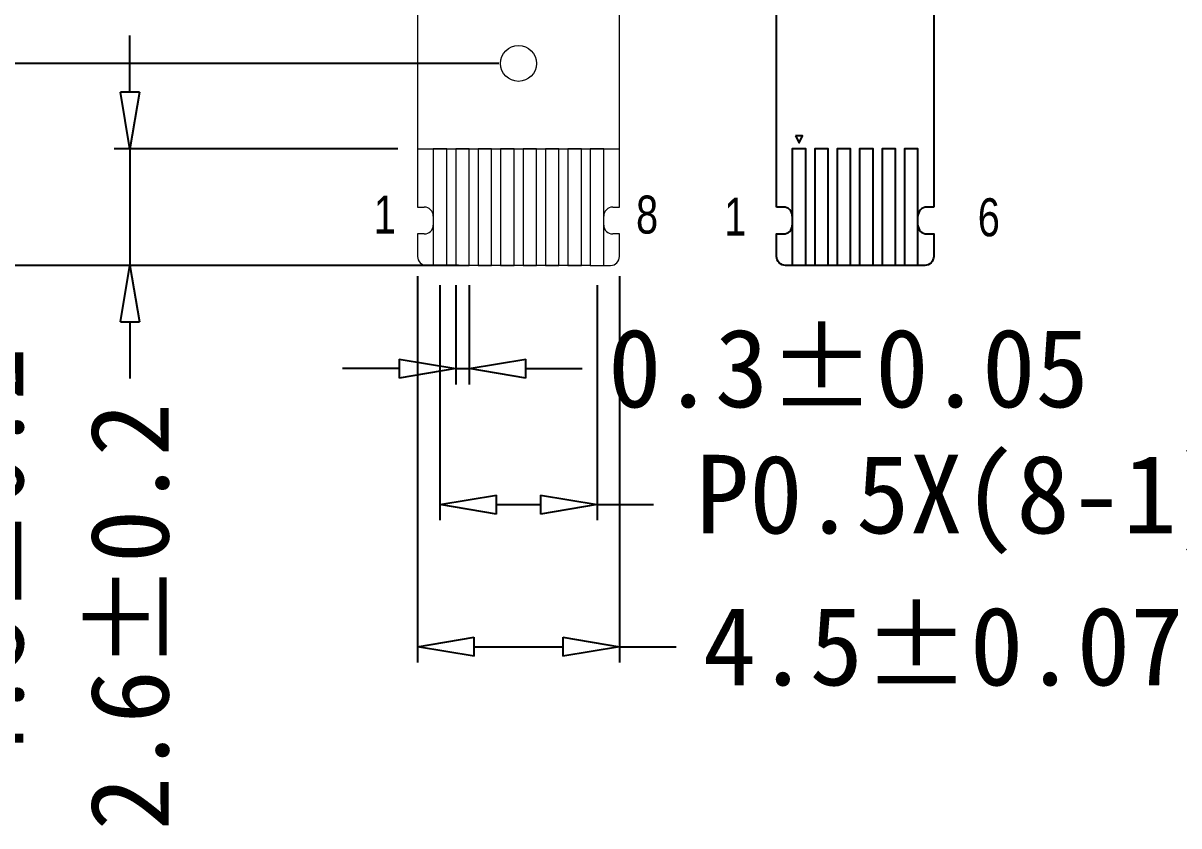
# Model space of a CAD drawing. Header units: millimetres. Extents: x 964 to 1529, y -57 to 99.
# Drawn here: x 1101.81 to 1127.56, y 3.06 to 20.94 of the extents above; entities that cross this region are included whole.
import ezdxf

# ---------------------------------------------------------------- set-up
doc = ezdxf.new("R2010")
doc.units = ezdxf.units.MM
doc.layers.add('BLU', color=2, linetype='Continuous', lineweight=5)
for name, color, linetype in [('DIM', 3, 'Continuous'), ('FPC', 30, 'Continuous'), ('LCM-0147INCHDXF_CONTINUOUS_LINE', 7, 'Continuous')]:
    doc.layers.add(name, color=color, linetype=linetype)
doc.styles.add('RD', font='', dxfattribs={"width": 0.8, "height": 1.8})
doc.styles.get("Standard").update_dxf_attribs({"font": 'SimSun.ttf'})
doc.styles.get('RD').set_extended_font_data('PMingLiU')
doc.dimstyles.new('1206', dxfattribs={"dimtxt": 2.5, "dimasz": 1.8, "dimexe": 0.5, "dimexo": 0.625, "dimtad": 0, "dimzin": 9, "dimdsep": 46, "dimtxsty": 'Standard', "dimcen": 2.5, "dimazin": 0, "dimtfac": 1, "dimtmove": 0, "dimatfit": 3, "dimfxl": 1, "dimtolj": 1, "dimarcsym": 0})

# ---------------------------------------------------------------- blocks, each defined once
blk = doc.blocks.new('_ClosedBlank')
at = {"color": 0, "linetype": 'ByBlock', "lineweight": -2}
for p, q in [((-1, 0.167), (0, 0)), ((-1, 0.167), (-1, -0.167)), ((0, 0), (-1, -0.167))]:
    blk.add_line(p, q, dxfattribs=at)
blk = doc.blocks.new('*D93')
at = {"layer": 'Defpoints', "color": 0, "ltscale": 3, "transparency": 16777216}
for p in [(1111.444, 15.54), (1111.744, 15.54), (1111.744, 13.241)]:
    blk.add_point(p, dxfattribs=at)
at = {"layer": 'DIM', "lineweight": -2, "ltscale": 3, "transparency": 16777216}
for p, q in [((1111.444, 15.102), (1111.444, 12.891)), ((1111.744, 15.102), (1111.744, 12.891)), ((1110.184, 13.241), (1108.924, 13.241)), ((1111.444, 13.241), (1111.744, 13.241)), ((1113.004, 13.241), (1114.264, 13.241))]:
    blk.add_line(p, q, dxfattribs=at)
at = {"layer": 'DIM', "lineweight": -2, "ltscale": 3, "transparency": 16777216, "xscale": 1.26, "yscale": 1.26, "zscale": 1.26}
blk.add_blockref('_ClosedBlank', (1111.444, 13.241), dxfattribs=at)
at = {"layer": 'DIM', "lineweight": -2, "ltscale": 3, "transparency": 16777216, "xscale": 1.26, "yscale": 1.26, "zscale": 1.26, "rotation": 180}
blk.add_blockref('_ClosedBlank', (1111.744, 13.241), dxfattribs=at)
at = {"layer": 'DIM', "ltscale": 3, "transparency": 16777216, "insert": (1120.195, 13.241), "char_height": 1.75, "attachment_point": 5}
blk.add_mtext('\\A1;0.3%%P0.05', dxfattribs=at)
blk = doc.blocks.new('*D94')
at = {"layer": 'Defpoints', "color": 0, "ltscale": 3, "transparency": 16777216}
for p in [(1111.094, 15.54), (1114.594, 15.54), (1114.594, 10.213)]:
    blk.add_point(p, dxfattribs=at)
at = {"layer": 'DIM', "lineweight": -2, "ltscale": 3, "transparency": 16777216}
for p, q in [((1111.094, 15.102), (1111.094, 9.863)), ((1114.594, 15.102), (1114.594, 9.863)), ((1112.354, 10.213), (1113.334, 10.213)), ((1114.594, 10.213), (1115.854, 10.213))]:
    blk.add_line(p, q, dxfattribs=at)
at = {"layer": 'DIM', "lineweight": -2, "ltscale": 3, "transparency": 16777216, "xscale": 1.26, "yscale": 1.26, "zscale": 1.26, "rotation": 180}
blk.add_blockref('_ClosedBlank', (1111.094, 10.213), dxfattribs=at)
at = {"layer": 'DIM', "lineweight": -2, "ltscale": 3, "transparency": 16777216, "xscale": 1.26, "yscale": 1.26, "zscale": 1.26}
blk.add_blockref('_ClosedBlank', (1114.594, 10.213), dxfattribs=at)
at = {"layer": 'DIM', "ltscale": 3, "transparency": 16777216, "insert": (1128.697, 10.213), "char_height": 1.75, "attachment_point": 5}
blk.add_mtext('\\A1;P0.5X(8-1)=3.5%%P0.05', dxfattribs=at)
blk = doc.blocks.new('*D95')
at = {"layer": 'Defpoints', "color": 0, "ltscale": 3, "transparency": 16777216}
for p in [(1110.594, 15.74), (1115.094, 15.74), (1110.594, 7.048)]:
    blk.add_point(p, dxfattribs=at)
at = {"layer": 'DIM', "lineweight": -2, "ltscale": 3, "transparency": 16777216}
for p, q in [((1110.594, 15.302), (1110.594, 6.698)), ((1115.094, 15.302), (1115.094, 6.698)), ((1111.854, 7.048), (1113.834, 7.048)), ((1115.094, 7.048), (1116.354, 7.048))]:
    blk.add_line(p, q, dxfattribs=at)
at = {"layer": 'DIM', "lineweight": -2, "ltscale": 3, "transparency": 16777216, "xscale": 1.26, "yscale": 1.26, "zscale": 1.26, "rotation": 180}
blk.add_blockref('_ClosedBlank', (1110.594, 7.048), dxfattribs=at)
at = {"layer": 'DIM', "lineweight": -2, "ltscale": 3, "transparency": 16777216, "xscale": 1.26, "yscale": 1.26, "zscale": 1.26}
blk.add_blockref('_ClosedBlank', (1115.094, 7.048), dxfattribs=at)
at = {"layer": 'DIM', "ltscale": 3, "transparency": 16777216, "insert": (1122.305, 7.048), "char_height": 1.75, "attachment_point": 5}
blk.add_mtext('\\A1;4.5%%P0.07', dxfattribs=at)
blk = doc.blocks.new('*D97')
at = {"layer": 'Defpoints', "color": 0, "ltscale": 3, "transparency": 16777216}
for p in [(1112.844, 20.04), (1100.95, 15.54), (1110.794, 15.54)]:
    blk.add_point(p, dxfattribs=at)
at = {"layer": 'DIM', "lineweight": -2, "ltscale": 3, "transparency": 16777216}
for p, q in [((1112.406, 20.04), (1100.6, 20.04)), ((1100.95, 18.78), (1100.95, 16.8)), ((1110.356, 15.54), (1100.6, 15.54)), ((1100.95, 15.54), (1100.95, 14.28))]:
    blk.add_line(p, q, dxfattribs=at)
at = {"layer": 'DIM', "lineweight": -2, "ltscale": 3, "transparency": 16777216, "xscale": 1.26, "yscale": 1.26, "zscale": 1.26}
for p, rotation in [((1100.95, 20.04), 90), ((1100.95, 15.54), 270)]:
    blk.add_blockref('_ClosedBlank', p, dxfattribs=dict(at, rotation=rotation))
at = {"layer": 'DIM', "ltscale": 3, "transparency": 16777216, "insert": (1100.95, 8.959), "char_height": 1.75, "attachment_point": 5, "rotation": 90}
blk.add_mtext('\\A1;4.5%%P0.2', dxfattribs=at)
blk = doc.blocks.new('*D98')
at = {"layer": 'Defpoints', "color": 0, "ltscale": 3, "transparency": 16777216}
for p in [(1110.594, 18.14), (1104.187, 15.54), (1111.194, 15.54)]:
    blk.add_point(p, dxfattribs=at)
at = {"layer": 'DIM', "lineweight": -2, "ltscale": 3, "transparency": 16777216}
for p, q in [((1104.187, 19.4), (1104.187, 20.66)), ((1110.156, 18.14), (1103.837, 18.14)), ((1104.187, 18.14), (1104.187, 15.54)), ((1110.756, 15.54), (1103.837, 15.54)), ((1104.187, 14.28), (1104.187, 13.02))]:
    blk.add_line(p, q, dxfattribs=at)
at = {"layer": 'DIM', "lineweight": -2, "ltscale": 3, "transparency": 16777216, "xscale": 1.26, "yscale": 1.26, "zscale": 1.26}
for p, rotation in [((1104.187, 18.14), 270), ((1104.187, 15.54), 90)]:
    blk.add_blockref('_ClosedBlank', p, dxfattribs=dict(at, rotation=rotation))
at = {"layer": 'DIM', "ltscale": 3, "transparency": 16777216, "insert": (1104.187, 7.718), "char_height": 1.75, "attachment_point": 5, "rotation": 90}
blk.add_mtext('\\A1;2.6%%P0.2', dxfattribs=at)
blk = doc.blocks.new('*D99')
at = {"layer": 'Defpoints', "color": 0, "ltscale": 3, "transparency": 16777216}
for p in [(1112.844, 22.54), (1097.464, 15.54), (1110.794, 15.54)]:
    blk.add_point(p, dxfattribs=at)
at = {"layer": 'DIM', "lineweight": -2, "ltscale": 3, "transparency": 16777216}
for p, q in [((1112.406, 22.54), (1097.114, 22.54)), ((1097.464, 21.28), (1097.464, 16.8)), ((1110.356, 15.54), (1097.114, 15.54)), ((1097.464, 15.54), (1097.464, 14.28))]:
    blk.add_line(p, q, dxfattribs=at)
at = {"layer": 'DIM', "lineweight": -2, "ltscale": 3, "transparency": 16777216, "xscale": 1.26, "yscale": 1.26, "zscale": 1.26}
for p, rotation in [((1097.464, 22.54), 90), ((1097.464, 15.54), 270)]:
    blk.add_blockref('_ClosedBlank', p, dxfattribs=dict(at, rotation=rotation))
at = {"layer": 'DIM', "ltscale": 3, "transparency": 16777216, "insert": (1097.464, 10.244), "char_height": 1.75, "attachment_point": 5, "rotation": 90}
blk.add_mtext('\\A1;7%%P0.2', dxfattribs=at)
blk = doc.blocks.new('*D101')
at = {"layer": 'Defpoints', "color": 0, "ltscale": 3, "transparency": 16777216}
for p in [(1104.734, 35.73), (1084.424, 15.54), (1111.944, 15.54)]:
    blk.add_point(p, dxfattribs=at)
at = {"layer": 'DIM', "lineweight": -2, "ltscale": 3, "transparency": 16777216}
for p, q in [((1104.297, 35.73), (1084.074, 35.73)), ((1084.424, 34.47), (1084.424, 29.069)), ((1084.424, 16.8), (1084.424, 22.201)), ((1111.506, 15.54), (1084.074, 15.54))]:
    blk.add_line(p, q, dxfattribs=at)
at = {"layer": 'DIM', "lineweight": -2, "ltscale": 3, "transparency": 16777216, "xscale": 1.26, "yscale": 1.26, "zscale": 1.26}
for p, rotation in [((1084.424, 35.73), 90), ((1084.424, 15.54), 270)]:
    blk.add_blockref('_ClosedBlank', p, dxfattribs=dict(at, rotation=rotation))
at = {"layer": 'DIM', "ltscale": 3, "transparency": 16777216, "insert": (1084.424, 25.635), "char_height": 1.75, "attachment_point": 5, "rotation": 90}
blk.add_mtext('\\A1;20.19', dxfattribs=at)
blk = doc.blocks.new('*U106')
at = {"layer": 'LCM-0147INCHDXF_CONTINUOUS_LINE', "color": 2, "linetype": 'Continuous'}
blk.add_lwpolyline([(0.15, -1.3), (0.15, 1.3), (-0.15, 1.3), (-0.15, -1.3)], dxfattribs=at)
blk = doc.blocks.new('*U107')
at = {"color": 0, "linetype": 'ByBlock', "lineweight": -2, "transparency": 16777216}
for p in [(0, 0), (0.5, 0), (1, 0), (1.5, 0), (2, 0), (2.5, 0)]:
    blk.add_blockref('*U106', p, dxfattribs=at)

msp = doc.modelspace()

# ---------------------------------------------------------------- linework, layer by layer
at = {"layer": 'BLU', "lineweight": 5}
for p, q in [((1110.59357, 25.43754), (1110.59357, 16.8397)), ((1115.09357, 16.8397), (1115.09357, 25.43754)), ((1110.59357, 18.1397), (1115.09357, 18.1397)), ((1111.24357, 18.1397), (1110.94357, 18.1397)), ((1110.94357, 18.1397), (1110.94357, 15.5397)), ((1111.24357, 15.5397), (1111.24357, 18.1397)), ((1114.74357, 18.1397), (1114.44357, 18.1397)), ((1114.44357, 18.1397), (1114.44357, 15.5397)), ((1114.74357, 15.5397), (1114.74357, 18.1397)), ((1110.59357, 16.8397), (1110.74357, 16.8397)), ((1114.94357, 16.8397), (1115.09357, 16.8397)), ((1110.94357, 16.6397), (1110.94357, 16.4397)), ((1114.74357, 16.4397), (1114.74357, 16.6397)), ((1110.74357, 16.2397), (1110.59357, 16.2397)), ((1110.59357, 16.2397), (1110.59357, 15.7397)), ((1115.09357, 16.2397), (1114.94357, 16.2397)), ((1115.09357, 15.7397), (1115.09357, 16.2397)), ((1110.79357, 15.5397), (1111.24357, 15.5397)), ((1114.44357, 15.5397), (1111.24357, 15.5397)), ((1114.44357, 15.5397), (1114.89357, 15.5397))]:
    msp.add_line(p, q, dxfattribs=at)
for points in [[(1111.44357, 18.1397), (1111.44357, 15.5397), (1111.74357, 15.5397), (1111.74357, 18.1397)], [(1111.94357, 18.1397), (1111.94357, 15.5397), (1112.24357, 15.5397), (1112.24357, 18.1397)], [(1112.44357, 18.1397), (1112.44357, 15.5397), (1112.74357, 15.5397), (1112.74357, 18.1397)], [(1112.94357, 18.1397), (1112.94357, 15.5397), (1113.24357, 15.5397), (1113.24357, 18.1397)], [(1113.44357, 18.1397), (1113.44357, 15.5397), (1113.74357, 15.5397), (1113.74357, 18.1397)], [(1113.94357, 18.1397), (1113.94357, 15.5397), (1114.24357, 15.5397), (1114.24357, 18.1397)]]:
    msp.add_lwpolyline(points, close=True, dxfattribs=at)
msp.add_circle((1112.84357, 20.0397), 0.4, dxfattribs=at)
for centre, start, end in [((1110.74357, 16.6397), 0, 90), ((1114.94357, 16.6397), 90, 180), ((1110.74357, 16.4397), 270, 0), ((1114.94357, 16.4397), 180, 270), ((1110.79357, 15.7397), 180, 270), ((1114.89357, 15.7397), 270, 0)]:
    msp.add_arc(centre, 0.2, start, end, dxfattribs=at)
at = {"layer": 'LCM-0147INCHDXF_CONTINUOUS_LINE', "color": 30, "linetype": 'Continuous', "true_color": 0xf26722}
for p, q in [((1118.59358, 16.8397), (1118.59358, 22.7297)), ((1122.09358, 22.7297), (1122.09358, 16.8397)), ((1118.74358, 16.8397), (1118.59358, 16.8397)), ((1122.09358, 16.8397), (1121.94358, 16.8397))]:
    msp.add_line(p, q, dxfattribs=at)
msp.add_lwpolyline([(1119.01744, 18.42278), (1119.09358, 18.27047), (1119.16972, 18.42278)], close=True, dxfattribs=at)
msp.add_lwpolyline([(1121.74358, 16.4397, 0.41421356), (1121.94358, 16.2397), (1122.09358, 16.2397), (1122.09358, 15.7397, -0.41421356), (1121.89358, 15.5397), (1118.79358, 15.5397, -0.41421356), (1118.59358, 15.7397), (1118.59358, 16.2397), (1118.74358, 16.2397, 0.41421356), (1118.94358, 16.4397)], format="xyb", dxfattribs=at)
for centre, start, end in [((1118.74358, 16.6397), 0, 90), ((1121.94358, 16.6397), 90, 180)]:
    msp.add_arc(centre, 0.2, start, end, dxfattribs=at)

# ---------------------------------------------------------------- block references
msp.add_blockref('*U107', (1119.09358, 16.8397))

# ---------------------------------------------------------------- texts
at = {"layer": 'FPC', "color": 1, "style": 'RD', "width": 0.8}
for s, p in [('1', (1117.42715, 16.20464)), ('6', (1123.07599, 16.18843))]:
    msp.add_text(s, height=0.8467, dxfattribs=at).set_placement(p)
at = {"layer": 'FPC', "color": 1, "char_height": 0.8467, "attachment_point": 2, "style": 'RD'}
for s, insert in [('1', (1109.86345, 17.09514)), ('8', (1115.70818, 17.09514))]:
    msp.add_mtext(s, dxfattribs=dict(at, insert=insert))

# ---------------------------------------------------------------- dimensions: what is measured, and where the dimension line sits
at = {"layer": 'DIM', "color": 0, "ltscale": 3}
dim = msp.add_linear_dim(base=(1084.42439, 15.5397), p1=(1104.73422, 35.7297), p2=(1111.94357, 15.5397), angle=90, dimstyle='1206', override={"dimscale": 0.7, "dimblk": 'ClosedBlank', "dimclrd": 256, "dimclre": 256, "dimclrt": 256}, dxfattribs=at)
dim.commit()
dim.dimension.update_dxf_attribs({"geometry": '*D101', "text_midpoint": (1084.42439, 25.6347)})
for base, p1, picture, middle in [((1097.46436, 15.5397), (1112.84357, 22.5397), '*D99', (1097.46436, 10.24444)), ((1100.95039, 15.5397), (1112.84357, 20.0397), '*D97', (1100.95039, 8.95882))]:
    dim = msp.add_linear_dim(base=base, p1=p1, p2=(1110.79357, 15.5397), angle=90, text='<>%%P0.2', dimstyle='1206', override={"dimscale": 0.7, "dimblk": 'ClosedBlank', "dimclrd": 256, "dimclre": 256, "dimclrt": 256}, dxfattribs=at)
    dim.commit()
    dim.dimension.update_dxf_attribs({"geometry": picture, "text_midpoint": middle, "dimtype": 160})
dim = msp.add_linear_dim(base=(1104.18677, 15.5397), p1=(1110.59357, 18.1397), p2=(1111.19357, 15.5397), angle=90, text='<>%%P0.2', dimstyle='1206', override={"dimscale": 0.7, "dimblk": 'ClosedBlank', "dimclrd": 256, "dimclre": 256, "dimclrt": 256}, dxfattribs=at)
dim.commit()
dim.dimension.update_dxf_attribs({"geometry": '*D98', "text_midpoint": (1104.18677, 7.71838)})
for base, p1, p2, text, picture, middle in [((1110.59357, 7.0478), (1115.09357, 15.7397), (1110.59357, 15.7397), '4.5%%P0.07', '*D95', (1122.30504, 7.0478)), ((1111.74357, 13.24087), (1111.44357, 15.5397), (1111.74357, 15.5397), '0.3%%P0.05', '*D93', (1120.19548, 13.24087)), ((1114.59357, 10.2134), (1111.09357, 15.5397), (1114.59357, 15.5397), 'P0.5X(8-1)=3.5%%P0.05', '*D94', (1128.69749, 10.2134))]:
    dim = msp.add_linear_dim(base=base, p1=p1, p2=p2, text=text, dimstyle='1206', override={"dimscale": 0.7, "dimblk": 'ClosedBlank', "dimclrd": 256, "dimclre": 256, "dimclrt": 256}, dxfattribs=at)
    dim.commit()
    dim.dimension.update_dxf_attribs({"geometry": picture, "text_midpoint": middle, "dimtype": 160})

doc.saveas('drawing.dxf')
